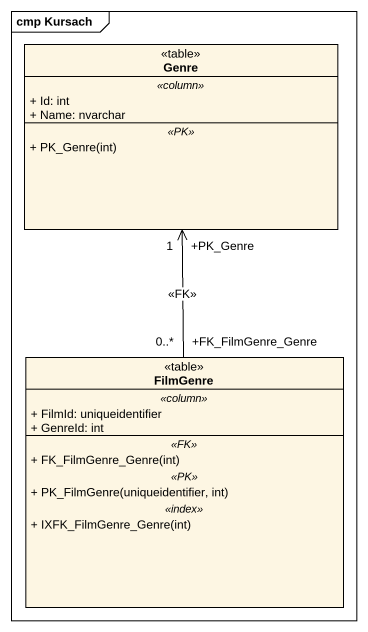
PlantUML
@startuml
mainframe cmp Kursach
hide circle
hide empty members
skinparam classAttributeIconSize 0
class Genre <<table>> {
  .. <<column>> ..
  + Id: int
  + Name: nvarchar
  .. <<PK>> ..
  + PK_Genre(int)
}
class FilmGenre <<table>> {
  .. <<column>> ..
  + FilmId: uniqueidentifier
  + GenreId: int
  .. <<FK>> ..
  + FK_FilmGenre_Genre(int)
  .. <<PK>> ..
  + PK_FilmGenre(uniqueidentifier, int)
  .. <<index>> ..
  + IXFK_FilmGenre_Genre(int)
}
FilmGenre "+FK_FilmGenre_Genre\n0..*" -up-> "+PK_Genre\n1" Genre : <<FK>>
@enduml
